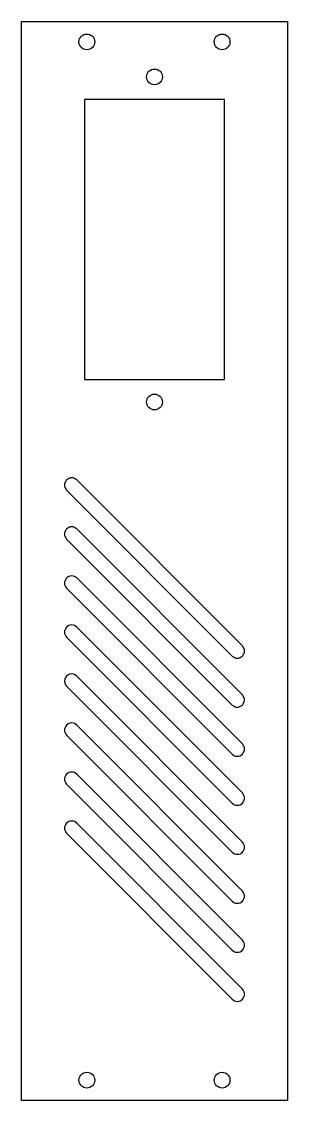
# Model space of a CAD drawing. Header units: millimetres. Extents: x -245 to -186, y -119 to 119.
import ezdxf

# ---------------------------------------------------------------- set-up
doc = ezdxf.new("R2010")
doc.units = ezdxf.units.MM
doc.layers.get('0').update_dxf_attribs({"linetype": 'CONTINUOUS'})

msp = doc.modelspace()

# ---------------------------------------------------------------- linework, layer by layer
for points in [[(-245.31, -119.5), (-245.31, 119.4), (-186.31, 119.4), (-186.31, -119.5)], [(-200.31, 40.15), (-200.31, 102.15), (-231.31, 102.15), (-231.31, 40.15)]]:
    msp.add_lwpolyline(points, close=True)
for points in [[(-235.31, 15.65), (-198.56, -21.1, 1), (-196.31, -18.85), (-233.06, 17.9, 1)], [(-235.31, 4.8), (-198.56, -31.95, 1), (-196.31, -29.71), (-233.06, 7.05, 1)], [(-235.31, -6.06), (-198.56, -42.81, 1), (-196.31, -40.56), (-233.06, -3.81, 1)], [(-235.31, -16.92), (-198.56, -53.67, 1), (-196.31, -51.42), (-233.06, -14.67, 1)], [(-235.31, -27.77), (-198.56, -64.53, 1), (-196.31, -62.28), (-233.06, -25.53, 1)], [(-235.31, -38.63), (-198.56, -75.38, 1), (-196.31, -73.13), (-233.06, -36.38, 1)], [(-235.31, -49.49), (-198.56, -86.24, 1), (-196.31, -83.99), (-233.06, -47.24, 1)], [(-235.31, -60.35), (-198.56, -97.1, 1), (-196.31, -94.85), (-233.06, -58.1, 1)]]:
    msp.add_lwpolyline(points, format="xyb", close=True)
for centre in [(-230.81, 114.9), (-200.81, 114.9), (-215.81, 107.15), (-215.81, 35.15), (-230.81, -115), (-200.81, -115)]:
    msp.add_circle(centre, 1.75)

doc.saveas('drawing.dxf')
